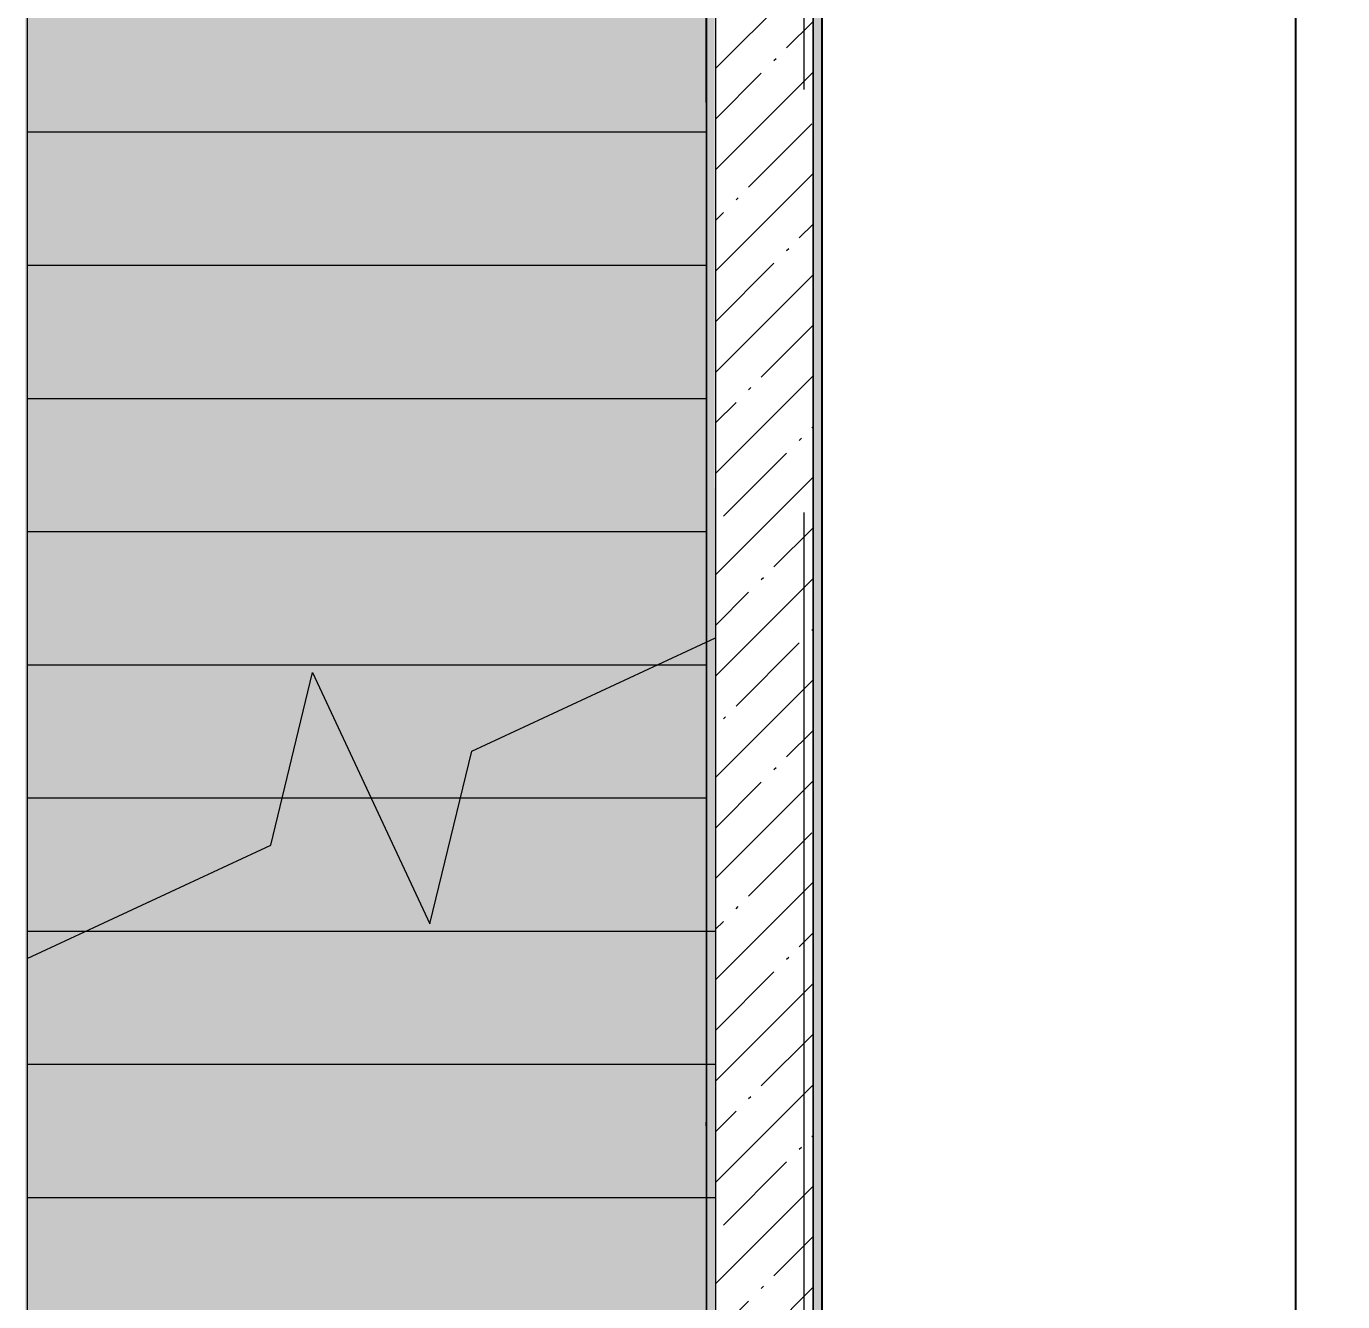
# Model space of a CAD drawing. Header units: millimetres. Extents: x -213547 to 415037, y -3642 to 106956.
# Drawn here: x 2023 to 4987, y 81772 to 84645 of the extents above; entities that cross this region are included whole.
import ezdxf

# ---------------------------------------------------------------- set-up
doc = ezdxf.new("R2010")
doc.units = ezdxf.units.MM
doc.linetypes.add('Осевая', pattern=[6350, 1270, -952.5, 3175, -952.5])
for name, color, linetype, lineweight in [('10)FK4', 3, 'Continuous', 50), ('A-FLOR', 7, 'Continuous', 9), ('I-WALL', 7, 'Continuous', 5), ('S-STRS', 7, 'Continuous', 9), ('S-STRS-MBND', 7, 'Continuous', 9), ('Оси', 7, 'Continuous', 9), ('Оси-2', 7, 'Осевая', 9)]:
    doc.layers.add(name, color=color, linetype=linetype, lineweight=lineweight)
doc.layers.add('A-AREA-PATT-1', color=7, linetype='Continuous', lineweight=5, true_color=0xa5bae0, transparency=1)
for name, color, linetype, lineweight, true_color in [('A-WALL-1', 9, 'Continuous', 5, 0x808080), ('A-WALL-FNSH-1', 9, 'Continuous', 5, 0x808080), ('S-STRS-1', 7, 'Continuous', 9, 0xeef6ff)]:
    doc.layers.add(name, color=color, linetype=linetype, lineweight=lineweight, true_color=true_color)
doc.styles.add('ISOCPEUR', font='isocpeur.ttf', dxfattribs={"height": 250})
doc.styles.add('ISOCPEUR_1', font='isocpeur.ttf', dxfattribs={"height": 350})
doc.dimstyles.new('ISO-2_5_0_9К_БОЛЬШОЙ_1', dxfattribs={"dimscale": 304.8, "dimtxt": 248.995294, "dimasz": 0.492126, "dimexe": 0.393701, "dimexo": 0.984252, "dimgap": 0, "dimtad": 1, "dimdec": 0, "dimrnd": 10, "dimzin": 0, "dimdsep": 46, "dimtxsty": 'ISOCPEUR', "dimblk1": 'OBLIQUE', "dimblk2": 'OBLIQUE', "dimsah": 1, "dimcen": 0.09, "dimdle": 0.393701, "dimazin": 0, "dimtfac": 1, "dimtdec": 4, "dimtix": 1, "dimtmove": 2, "dimatfit": 3, "dimfxl": 1, "dimtvp": 1, "dimtolj": 1, "dimtzin": 0, "dimarcsym": 2})
pattern_1 = [(0, (0, 0), (243.84, 60.96), [20.117, -162.763, 20.117, -162.763, -975.36]), (0, (0, 0), (243.84, 60.96), [-365.76, 20.117, -345.643, 20.117, -162.763, -426.72]), (0, (0, 0), (243.84, 60.96), [-914.4, 20.117, -101.803, 20.117, -284.683]), (120, (91.44, 30.48), (-174.7129, 180.69163), [20.117, -162.763, 20.117, -162.763, -975.36]), (120, (91.44, 30.48), (-174.7129, 180.69163), [-365.76, 20.117, -345.643, 20.117, -162.763, -426.72]), (120, (91.44, 30.48), (-174.7129, 180.69163), [-914.4, 20.117, -101.803, 20.117, -284.683]), (240, (121.92, 152.4), (-69.1271, -241.65163), [20.117, -162.763, 20.117, -162.763, -975.36]), (240, (121.92, 152.4), (-69.1271, -241.65163), [-365.76, 20.117, -345.643, 20.117, -162.763, -426.72]), (240, (121.92, 152.4), (-69.1271, -241.65163), [-914.4, 20.117, -101.803, 20.117, -284.683])]

# ---------------------------------------------------------------- blocks, each defined once
blk = doc.blocks.new('1floor')
at = {"layer": 'A-AREA-PATT-1'}
h = blk.add_hatch(color=256, dxfattribs=at)
h.paths.add_polyline_path([(1960, 1620), (1960, 5520), (1955.5, 5520), (1955.5, 1620)])
h.paths.add_polyline_path([(1664.5, 1620), (1664, 3420), (1660, 3420), (1660, 1620)])
h.paths.add_polyline_path([(130.5, 3420), (131, 3420), (130.5, 3435)])
h.paths.add_polyline_path([(3500, 4806.5), (3500, 4808.9), (3490, 4808.8), (3490, 4806.5)])
at = {"layer": 'I-WALL'}
h = blk.add_hatch(dxfattribs=at)
h.set_pattern_fill('FP_1', color=256, style=0, pattern_type=2)
h.set_pattern_definition([(45, (0, 0), (-114.0493, 114.0493), []), (45, (114.05, 0), (-114.0493, 114.0493), [201.612, -40.322, 6.706, -33.617])])
h.paths.add_polyline_path([(3730, 120), (3730, 7900), (3510, 7900), (3510, 120), (3663.7, 120)])
h = blk.add_hatch(dxfattribs=at)
h.set_pattern_fill('FP_191', color=256, style=0, pattern_type=2)
h.set_pattern_definition(pattern_1)
h.paths.add_polyline_path([(3510, 140), (3507.7, 7677.6), (3490, 7659), (3490.7, 522.7), (3493.8, 460), (3490, 460), (3490, 141)])
h.paths.add_polyline_path([(3490, 510), (3491.3, 510), (3490, 522.7)])
h.paths.add_polyline_path([(3490, 7660), (3510, 7680), (3490, 7680), (3490, 7677.6)])
h = blk.add_hatch(dxfattribs=at)
h.set_pattern_fill('FP_191', color=256, style=0, pattern_type=2)
h.set_pattern_definition(pattern_1)
h.paths.add_polyline_path([(3730, 150), (3750, 150.2), (3748.5, 7693), (3730, 7693), (3730, 214.8)])
at = {"layer": 'S-STRS-1'}
for points in [[(3490, 5220), (3490, 5520), (1960, 5520), (1960, 5220), (2661.4, 5220)], [(2061.8, 4920), (3490, 4920), (3490, 5220), (1960, 5220), (1960, 4920)], [(3490, 4620), (3490, 4920), (1960, 4920), (1960, 4620), (2125.1, 4620)], [(3490, 4320), (3490, 4620), (1960, 4620), (1960, 4320), (3378.4, 4320)], [(1960, 4020), (3378.4, 4020), (3490, 4072.1), (3490, 4320), (1960, 4320), (1960, 4232.7)], [(3490, 4020), (3490, 4072.1), (3378.4, 4020)], [(2534.1, 3720), (2602.9, 4003.2), (2735, 3720), (2935.9, 3720), (2961.6, 3825.7), (3378.4, 4020), (1960, 4020), (1960, 3720), (2508.4, 3720)], [(2461.2, 3420), (3490, 3420), (3490, 3720), (2935.9, 3720), (2867.1, 3436.8), (2735, 3720), (2534.1, 3720), (2508.4, 3614.3), (2091.6, 3420)], [(1960, 3358.6), (2091.6, 3420), (1960, 3420)], [(2534.1, 3120), (3490, 3120), (3490, 3420), (2091.6, 3420), (1960, 3358.6), (1960, 3120), (2508.4, 3120)], [(1960, 2820), (3490, 2820), (3490, 3120), (1960, 3120)], [(3490, 2520), (3490, 2820), (1960, 2820), (1960, 2520), (3378.4, 2520)]]:
    blk.add_hatch(color=256, dxfattribs=at).paths.add_polyline_path(points)
h = blk.add_hatch(color=256, dxfattribs=at)
h.paths.add_polyline_path([(2602.9, 3720), (2735, 3720), (2602.9, 4003.2), (2534.1, 3720)])
h.paths.add_polyline_path([(2961.6, 3720), (3490, 3720), (3490, 4020), (3378.4, 4020), (2961.6, 3825.7), (2935.9, 3720)])
h = blk.add_hatch(color=256, dxfattribs=at)
h.paths.add_polyline_path([(1960, 3420), (2091.6, 3420), (2508.4, 3614.3), (2534.1, 3720), (1960, 3720), (1960, 3614.3)])
h.paths.add_polyline_path([(2867.1, 3436.8), (2935.9, 3720), (2735, 3720)])
at = {"layer": 'A-FLOR'}
blk.add_line((3750, 522.7), (3750, 5527.4), dxfattribs=at)
at = {"layer": 'A-WALL-1'}
for p, q in [((3730, -100), (3730, 7920)), ((3510, 7680), (3510, 120)), ((3730, 7693), (3730, 150)), ((3490, 7660), (3490, 141))]:
    blk.add_line(p, q, dxfattribs=at)
at = {"layer": 'A-WALL-FNSH-1'}
for p, q in [((3751, 141), (3751, 7690)), ((3750, 5528.2), (3750, 150)), ((3490, 5287.4), (3489, 5287.4)), ((3489, 5287.4), (3489, 2990)), ((3489, 5285), (3490, 5285)), ((3489, 2990), (3490, 2990)), ((3490, 2981.2), (3489, 2981.2)), ((3489, 2981.2), (3489, 535))]:
    blk.add_line(p, q, dxfattribs=at)
at = {"layer": 'I-WALL'}
for p, q in [((3489, 5287.4), (3489, 7660)), ((3489, 2981.2), (3489, 2990))]:
    blk.add_line(p, q, dxfattribs=at)
at = {"layer": 'S-STRS'}
for p, q in [((1960, 5520), (1960, 5220)), ((1960, 5220), (1960, 4920)), ((3490, 5220), (1960, 5220)), ((3490, 5220), (1960, 5220)), ((1960, 4920), (1960, 4620)), ((3490, 4920), (1960, 4920)), ((3490, 4920), (1960, 4920)), ((1960, 4620), (1960, 4320)), ((3490, 4620), (1960, 4620)), ((3490, 4620), (1960, 4620)), ((1960, 4320), (1960, 4020)), ((3490, 4320), (1960, 4320)), ((3490, 4320), (1960, 4320)), ((1960, 4020), (1960, 3720)), ((3378.4, 4020), (1960, 4020)), ((3378.4, 4020), (1960, 4020)), ((3490, 4020), (3378.4, 4020)), ((3490, 4020), (3378.4, 4020)), ((1960, 3720), (1960, 3420)), ((2534.1, 3720), (1960, 3720)), ((2534.1, 3720), (1960, 3720)), ((2735, 3720), (2534.1, 3720)), ((2735, 3720), (2534.1, 3720)), ((2935.9, 3720), (2735, 3720)), ((2935.9, 3720), (2735, 3720)), ((3490, 3720), (2935.9, 3720)), ((3490, 3720), (2935.9, 3720)), ((1960, 3420), (1960, 3358.6)), ((2091.6, 3420), (1960, 3420)), ((2091.6, 3420), (1960, 3420)), ((3490, 3420), (2091.6, 3420)), ((3490, 3420), (2091.6, 3420)), ((1960, 3358.6), (1960, 3120)), ((1960, 3120), (1960, 2820)), ((3490, 3120), (1960, 3120)), ((3490, 3120), (1960, 3120)), ((1960, 2820), (1960, 2520)), ((3490, 2820), (1960, 2820)), ((3490, 2820), (1960, 2820))]:
    blk.add_line(p, q, dxfattribs=at)
at = {"layer": 'S-STRS-MBND'}
for p, q in [((2961.6, 3825.7), (3510, 4081.4)), ((2508.4, 3614.3), (2602.9, 4003.2)), ((2602.9, 4003.2), (2867.1, 3436.8)), ((3490, 4020), (3378.4, 4020)), ((3490, 4020), (3378.4, 4020)), ((2867.1, 3436.8), (2961.6, 3825.7)), ((2735, 3720), (2534.1, 3720)), ((2735, 3720), (2534.1, 3720)), ((3490, 3720), (2935.9, 3720)), ((3490, 3720), (2935.9, 3720)), ((1960, 3358.6), (2508.4, 3614.3)), ((3510, 3420), (2091.6, 3420)), ((3510, 3420), (2091.6, 3420)), ((3510, 3420), (3510, 1620)), ((1960, 3358.6), (1960, 1620)), ((3510, 3120), (1960, 3120)), ((3510, 3120), (1960, 3120)), ((3510, 2820), (1960, 2820)), ((3510, 2820), (1960, 2820))]:
    blk.add_line(p, q, dxfattribs=at)
at = {"layer": 'Оси'}
blk.add_line((3710, -1906.3), (3710, 3093.7), dxfattribs=at)
at = {"layer": 'Оси-2'}
blk.add_line((3710, 3093.7), (3710, 22398.1), dxfattribs=at)
blk = doc.blocks.new('_Oblique')
at = {"color": 0, "linetype": 'ByBlock', "lineweight": -2}
blk.add_line((-0.5, -0.5), (0.5, 0.5), dxfattribs=at)
blk = doc.blocks.new('*D1950')
at = {"layer": '10)FK4', "color": 0, "lineweight": -2, "transparency": 16777216}
for p, q in [((4881.4, 93523), (4881.4, 81026.6)), ((4687.4, 93403), (4761.4, 93403)), ((4881.4, 66283), (4881.4, 79871.6)), ((4687.4, 66403), (4761.4, 66403))]:
    blk.add_line(p, q, dxfattribs=at)
at = {"layer": 'Defpoints', "color": 0, "transparency": 16777216}
for p in [(4987.4, 93403), (4881.4, 66403), (4987.4, 66403)]:
    blk.add_point(p, dxfattribs=at)
at = {"layer": '10)FK4', "color": 0, "lineweight": -2, "transparency": 16777216, "xscale": 150, "yscale": 150, "zscale": 150}
for p, rotation in [((4881.4, 93403), 90), ((4881.4, 66403), 270)]:
    blk.add_blockref('_Oblique', p, dxfattribs=dict(at, rotation=rotation))
at = {"layer": '10)FK4', "color": 0, "transparency": 16777216, "insert": (4488.1, 79975), "char_height": 350, "width": 948.097, "attachment_point": 1, "rotation": 90, "line_spacing_factor": 1.149209, "style": 'ISOCPEUR_1'}
blk.add_mtext('\\A1;27000', dxfattribs=at)

msp = doc.modelspace()

# ---------------------------------------------------------------- block references
msp.add_blockref('1floor', (64.7, 79186.1))

# ---------------------------------------------------------------- dimensions: what is measured, and where the dimension line sits
at = {"layer": '10)FK4', "color": 18, "true_color": 0x000000}
dim = msp.add_linear_dim(base=(4881.4, 66403), p1=(4987.4, 93403), p2=(4987.4, 66403), angle=90, dimstyle='ISO-2_5_0_9К_БОЛЬШОЙ_1', override={"dimtxt": 200, "dimpost": '<>', "dimtxsty": 'ISOCPEUR_1', "dimfxl": 26999.999823}, dxfattribs=at)
dim.commit()
dim.dimension.update_dxf_attribs({"geometry": '*D1950', "text_midpoint": (4721.4, 80449.1), "dimtype": 160, "text_rotation": 90})

doc.saveas('drawing.dxf')
